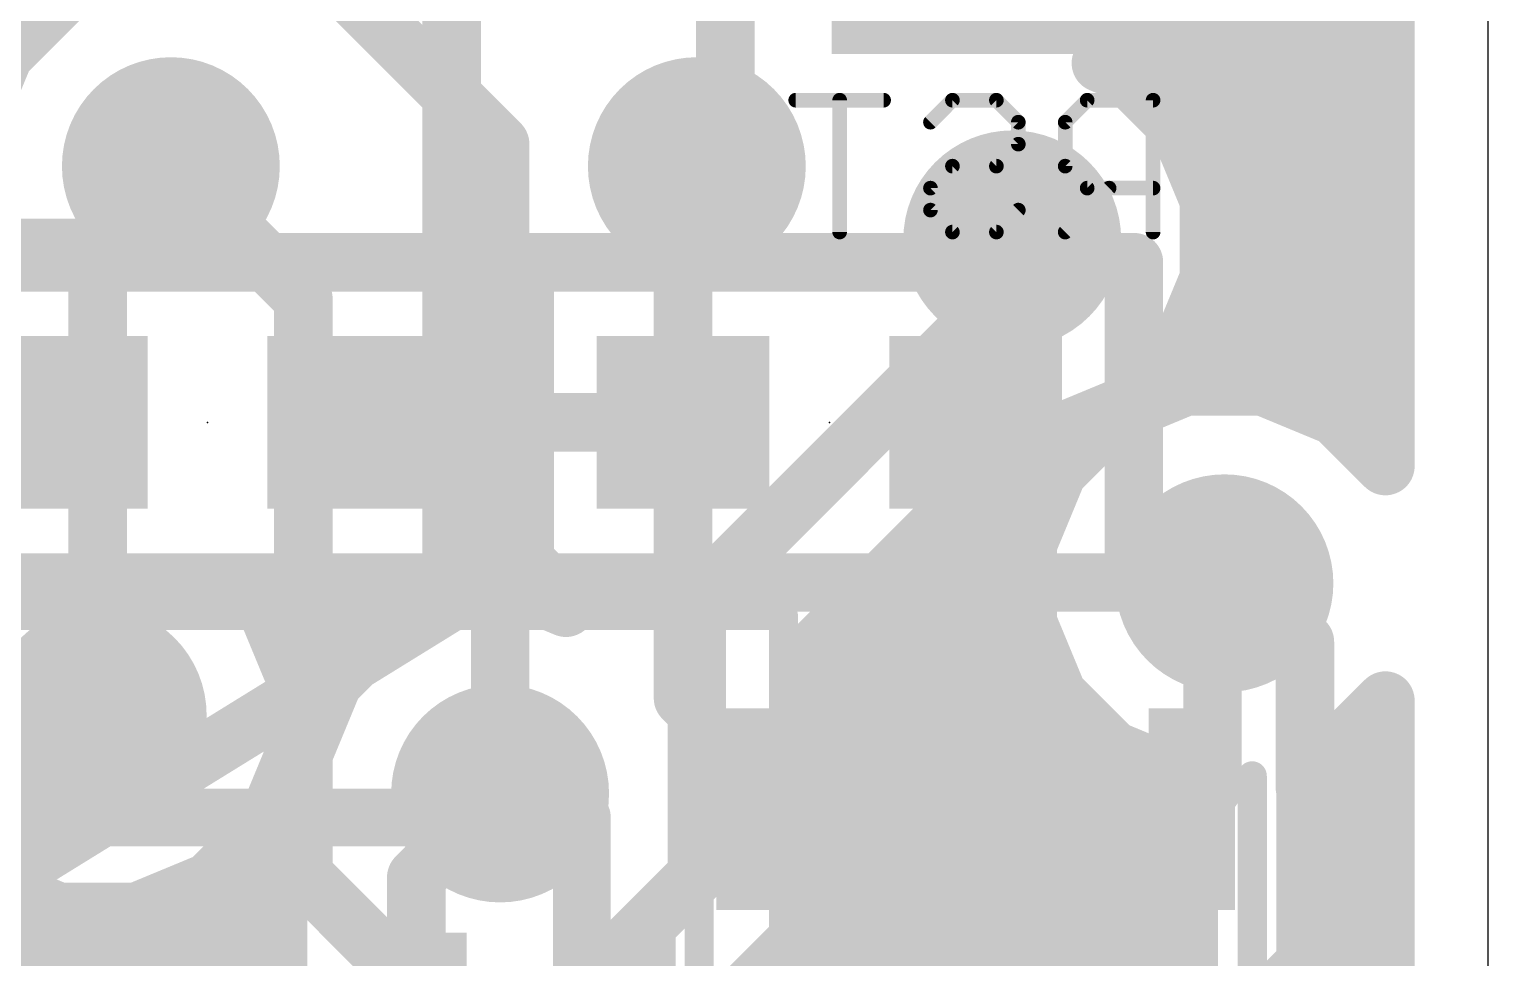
# Model space of a CAD drawing. Extents: x 2.9 to 30.2, y 6.6 to 27.7.
# Drawn here: x 25.16 to 30.23, y 10.21 to 13.43 of the extents above; entities that cross this region are included whole.
import ezdxf

# ---------------------------------------------------------------- set-up
doc = ezdxf.new("R2010")
doc.units = 0
for name, color, linetype in [('1', 22, 'CONTINUOUS'), ('16', 175, 'CONTINUOUS'), ('18', 82, 'CONTINUOUS'), ('20', 7, 'CONTINUOUS'), ('21', 2, 'CONTINUOUS'), ('22', 6, 'CONTINUOUS'), ('23', 7, 'CONTINUOUS'), ('39', 22, 'CONTINUOUS')]:
    doc.layers.add(name, color=color, linetype=linetype)

# ---------------------------------------------------------------- blocks, each defined once
blk = doc.blocks.new('RECT')
blk.add_solid([(-0.5, -0.5), (0.5, -0.5), (-0.5, 0.5), (0.5, 0.5)])
blk = doc.blocks.new('ROUNDV')
at = {"const_width": 0.5}
blk.add_lwpolyline([(0, -0.25, 1), (0, 0.25, 1), (0, -0.25)], format="xyb", dxfattribs=at)

msp = doc.modelspace()

# ---------------------------------------------------------------- linework, layer by layer
at = {"layer": '1', "const_width": 0.2032}
for points in [[(29.8704, 18.0674), (29.8704, 11.9135)], [(29.027, 13.4561), (29.131, 13.7071)], [(28.8827, 13.3118), (29.027, 13.4561)], [(28.9821, 13.4112), (29.8704, 13.4112)], [(28.9619, 13.279), (28.8827, 13.3118)], [(29.154, 13.0869), (28.9619, 13.279)], [(29.0329, 13.208), (29.8704, 13.208)], [(29.258, 12.8359), (29.154, 13.0869)], [(29.188, 13.0048), (29.8704, 13.0048)], [(25.654, 12.954), (25.3698, 12.6698)], [(27.48, 12.954), (27.432, 12.906)], [(27.432, 12.065), (27.432, 12.906)], [(29.258, 12.5641), (29.258, 12.8359)], [(29.258, 12.8016), (29.8704, 12.8016)], [(24.8468, 12.6698), (25.3698, 12.6698)], [(28.448, 12.573), (28.575, 12.7)], [(28.448, 12.065), (28.448, 12.573)], [(29.154, 12.3131), (29.258, 12.5641)], [(29.258, 12.5984), (29.8704, 12.5984)], [(29.188, 12.3952), (29.8704, 12.3952)], [(29.0528, 12.2119), (29.154, 12.3131)], [(29.0528, 12.1384), (29.0528, 12.2119)], [(29.0528, 12.192), (29.8704, 12.192)], [(29.1757, 12.1894), (29.0528, 12.1384)], [(29.4474, 12.1894), (29.1757, 12.1894)], [(29.6985, 12.0854), (29.4474, 12.1894)], [(24.8167, 12.065), (25.273, 12.065)], [(27.432, 12.065), (26.289, 12.065)], [(27.432, 11.1081), (27.432, 12.065)], [(28.448, 11.404), (28.448, 12.065)], [(29.8704, 11.9135), (29.6985, 12.0854)], [(29.7951, 11.9888), (29.8704, 11.9888)], [(26.7153, 11.4602), (26.8605, 11.6055)], [(26.8605, 11.6055), (27.0057, 11.4602)], [(26.8374, 11.5824), (26.8835, 11.5824)], [(29.27, 11.4648), (29.3116, 11.5064)], [(25.979, 11.4359), (25.9547, 11.4602)], [(25.9547, 11.4602), (26.7153, 11.4602)], [(26.6611, 11.4602), (26.4101, 11.3562)], [(26.9329, 11.4602), (26.6611, 11.4602)], [(27.0256, 11.4218), (26.9329, 11.4602)], [(27.0057, 11.4602), (27.0256, 11.4602)], [(27.0256, 11.4602), (27.0256, 11.4218)], [(29.27, 10.795), (29.27, 11.4648)], [(26.083, 11.1849), (25.979, 11.4359)], [(28.6528, 11.1993), (28.448, 11.404)], [(26.0025, 11.3792), (26.4656, 11.3792)], [(26.4101, 11.3562), (26.218, 11.1641)], [(28.6528, 10.7682), (28.6528, 11.1993)], [(26.083, 10.9131), (26.083, 11.1849)], [(26.083, 11.176), (26.2299, 11.176)], [(26.218, 11.1641), (26.114, 10.9131)], [(27.48, 11.0601), (27.432, 11.1081)], [(29.6985, 10.9274), (29.8704, 11.0993)], [(29.8704, 11.0993), (29.8704, 8.128)], [(25.056, 10.705), (25.4, 11.049)], [(27.48, 10.941), (27.48, 11.0601)], [(26.083, 10.9728), (26.1387, 10.9728)], [(27.48, 10.941), (27.698, 10.723)], [(29.7439, 10.9728), (29.8704, 10.9728)], [(25.979, 10.6621), (26.083, 10.9131)], [(26.114, 10.9131), (26.114, 10.6689)], [(29.198, 10.723), (29.198, 10.91)], [(29.6764, 10.9182), (29.6985, 10.9274)], [(29.6764, 10.6267), (29.6764, 10.9182)], [(29.198, 10.723), (29.27, 10.795)], [(26.0235, 10.7696), (26.114, 10.7696)], [(26.506, 10.4862), (26.797, 10.7772)], [(28.698, 10.723), (28.6528, 10.7682)], [(29.6764, 10.7696), (29.8704, 10.7696)], [(27.698, 10.723), (27.48, 10.505)], [(25.7869, 10.47), (25.979, 10.6621)], [(26.114, 10.6689), (26.0996, 10.6545)], [(26.0996, 10.6545), (26.0996, 10.4937)], [(29.6528, 10.6031), (29.6764, 10.6267)], [(29.6528, 10.2467), (29.6528, 10.6031)], [(25.8833, 10.5664), (26.0996, 10.5664)], [(29.6528, 10.5664), (29.8704, 10.5664)], [(26.0996, 10.4937), (26.0262, 10.4203)], [(26.506, 10.119), (26.506, 10.4862)], [(27.48, 10.4943), (27.305, 10.3193)], [(27.48, 10.505), (27.48, 10.4943)], [(25.5359, 10.366), (25.7869, 10.47)], [(26.0262, 10.4203), (26.0262, 9.8177)], [(25.5358, 9.8177), (25.5358, 10.366)], [(25.5358, 10.366), (25.5359, 10.366)], [(25.5358, 10.3632), (26.0262, 10.3632)], [(29.6528, 10.3632), (29.8704, 10.3632)], [(27.305, 10.3193), (27.305, 9.779)], [(29.4743, 10.0682), (29.6528, 10.2467)], [(25.5358, 10.16), (26.0262, 10.16)], [(29.5661, 10.16), (29.8704, 10.16)]]:
    msp.add_lwpolyline(points, dxfattribs=at)
at = {"layer": '1', "const_width": 0.1016}
for points in [[(28.9801, 13.4755, 1), (29.0739, 13.4367)], [(29.0629, 13.4202, 1), (28.9911, 13.492)], [(28.9821, 13.462, 1), (28.9821, 13.3604)], [(29.8704, 13.3604, 1), (29.8704, 13.462)], [(28.8468, 13.3477, 1), (28.9186, 13.2759)], [(28.9022, 13.3587, 1), (28.8633, 13.2649)], [(28.9978, 13.3149, 1), (28.926, 13.2431)], [(28.9424, 13.2321, 1), (28.9813, 13.3259)], [(29.0329, 13.2588, 1), (29.0329, 13.1572)], [(29.8704, 13.1572, 1), (29.8704, 13.2588)], [(29.2009, 13.1063, 1), (29.1071, 13.0674)], [(29.1181, 13.051, 1), (29.1899, 13.1228)], [(29.188, 13.0556, 1), (29.188, 12.954)], [(29.8704, 12.954, 1), (29.8704, 13.0556)], [(25.6899, 12.9181, 1), (25.6181, 12.9899)], [(27.5159, 12.9181, 1), (27.4441, 12.9899)], [(27.4828, 12.906, 1), (27.3812, 12.906)], [(27.3961, 12.9419, 1), (27.4679, 12.8701)], [(29.3088, 12.8359, 1), (29.2072, 12.8359)], [(29.258, 12.8524, 1), (29.258, 12.7508)], [(29.2111, 12.8164, 1), (29.3049, 12.8553)], [(29.8704, 12.7508, 1), (29.8704, 12.8524)], [(25.3698, 12.619, 1), (25.3698, 12.7206)], [(28.6109, 12.6641, 1), (28.5391, 12.7359)], [(25.3339, 12.7057, 1), (25.4057, 12.6339)], [(28.4988, 12.573, 1), (28.3972, 12.573)], [(29.258, 12.6492, 1), (29.258, 12.5476)], [(29.3049, 12.5447, 1), (29.2111, 12.5836)], [(29.8704, 12.5476, 1), (29.8704, 12.6492)], [(28.4121, 12.6089, 1), (28.4839, 12.5371)], [(29.2072, 12.5641, 1), (29.3088, 12.5641)], [(29.188, 12.446, 1), (29.188, 12.3444)], [(29.8704, 12.3444, 1), (29.8704, 12.446)], [(29.1899, 12.2772, 1), (29.1181, 12.349)], [(29.1071, 12.3325, 1), (29.2009, 12.2937)], [(29.1036, 12.2119, 1), (29.002, 12.2119)], [(29.0169, 12.2478, 1), (29.0887, 12.176)], [(29.0528, 12.2428, 1), (29.0528, 12.1412)], [(29.1757, 12.2402, 1), (29.1757, 12.1386)], [(29.1952, 12.1424, 1), (29.1563, 12.2363)], [(29.4669, 12.2363, 1), (29.428, 12.1424)], [(29.4474, 12.1386, 1), (29.4474, 12.2402)], [(29.8704, 12.1412, 1), (29.8704, 12.2428)], [(29.0334, 12.1854, 1), (29.0722, 12.0915)], [(25.273, 12.0142, 1), (25.273, 12.1158)], [(26.289, 12.1158, 1), (26.289, 12.0142)], [(27.4828, 12.065, 1), (27.3812, 12.065)], [(27.432, 12.0142, 1), (27.432, 12.1158)], [(28.4988, 12.065, 1), (28.3972, 12.065)], [(29.002, 12.1384, 1), (29.1036, 12.1384)], [(29.7344, 12.1213, 1), (29.6626, 12.0495)], [(29.679, 12.0385, 1), (29.7179, 12.1323)], [(27.3812, 12.065, 1), (27.4828, 12.065)], [(28.3972, 12.065, 1), (28.4988, 12.065)], [(29.7951, 12.0396, 1), (29.7951, 11.938)], [(29.8704, 11.938, 1), (29.8704, 12.0396)], [(29.8196, 11.9135, 1), (29.9212, 11.9135)], [(29.8345, 11.8775, 1), (29.9063, 11.9494)], [(26.8964, 11.6414, 1), (26.8246, 11.5695)], [(26.8964, 11.5695, 1), (26.8246, 11.6414)], [(26.8374, 11.6332, 1), (26.8374, 11.5316)], [(26.8835, 11.5316, 1), (26.8835, 11.6332)], [(29.3475, 11.4704, 1), (29.2757, 11.5423)], [(25.9906, 11.4961, 1), (25.9188, 11.4243)], [(25.9547, 11.511, 1), (25.9547, 11.4094)], [(26.6611, 11.511, 1), (26.6611, 11.4094)], [(26.6806, 11.4133, 1), (26.6417, 11.5071)], [(26.6793, 11.4961, 1), (26.7512, 11.4243)], [(26.7153, 11.4094, 1), (26.7153, 11.511)], [(26.9523, 11.5071, 1), (26.9134, 11.4133)], [(26.9329, 11.4094, 1), (26.9329, 11.511)], [(27.0057, 11.511, 1), (27.0057, 11.4094)], [(26.9698, 11.4243, 1), (27.0417, 11.4961)], [(27.0764, 11.4602, 1), (26.9748, 11.4602)], [(27.0256, 11.4094, 1), (27.0256, 11.511)], [(29.3208, 11.4648, 1), (29.2192, 11.4648)], [(29.2341, 11.5007, 1), (29.3059, 11.4289)], [(26.0259, 11.4553, 1), (25.9321, 11.4164)], [(25.9431, 11.4, 1), (26.0149, 11.4718)], [(27.0062, 11.3748, 1), (27.045, 11.4687)], [(28.4839, 11.44, 1), (28.4121, 11.3681)], [(26.0025, 11.43, 1), (26.0025, 11.3284)], [(26.3907, 11.4031, 1), (26.4295, 11.3093)], [(26.446, 11.3203, 1), (26.3742, 11.3921)], [(26.4656, 11.3284, 1), (26.4656, 11.43)], [(26.9748, 11.4218, 1), (27.0764, 11.4218)], [(28.3972, 11.404, 1), (28.4988, 11.404)], [(28.7036, 11.1993, 1), (28.602, 11.1993)], [(26.1338, 11.1849, 1), (26.0322, 11.1849)], [(26.083, 11.2268, 1), (26.083, 11.1252)], [(26.0361, 11.1654, 1), (26.1299, 11.2043)], [(26.1821, 11.2, 1), (26.2539, 11.1282)], [(26.2649, 11.1446, 1), (26.171, 11.1835)], [(26.2299, 11.1252, 1), (26.2299, 11.2268)], [(28.6169, 11.1633, 1), (28.6887, 11.2352)], [(27.4679, 11.144, 1), (27.3961, 11.0722)], [(29.9212, 11.0993, 1), (29.8196, 11.0993)], [(29.9063, 11.0634, 1), (29.8345, 11.1352)], [(25.4359, 11.0131, 1), (25.3641, 11.0849)], [(27.3812, 11.1081, 1), (27.4828, 11.1081)], [(27.5308, 11.0601, 1), (27.4292, 11.0601)], [(27.4441, 11.0242, 1), (27.5159, 11.096)], [(26.083, 11.0236, 1), (26.083, 10.922)], [(26.1387, 10.922, 1), (26.1387, 11.0236)], [(27.5159, 10.9769, 1), (27.4441, 10.9051)], [(29.7439, 11.0236, 1), (29.7439, 10.922)], [(29.8704, 10.922, 1), (29.8704, 11.0236)], [(26.1299, 10.8937, 1), (26.0361, 10.9326)], [(26.1648, 10.9131, 1), (26.0632, 10.9131)], [(27.4292, 10.941, 1), (27.5308, 10.941)], [(29.2488, 10.91, 1), (29.1472, 10.91)], [(29.7272, 10.9182, 1), (29.6256, 10.9182)], [(29.657, 10.9651, 1), (29.6958, 10.8713)], [(29.6626, 10.9633, 1), (29.7344, 10.8914)], [(29.7179, 10.8804, 1), (29.679, 10.9743)], [(26.0322, 10.9131, 1), (26.1338, 10.9131)], [(26.0671, 10.9325, 1), (26.1609, 10.8936)], [(29.3059, 10.7591, 1), (29.2341, 10.8309)], [(26.0235, 10.8204, 1), (26.0235, 10.7188)], [(26.114, 10.7188, 1), (26.114, 10.8204)], [(26.8329, 10.7413, 1), (26.7611, 10.8131)], [(28.6887, 10.8041, 1), (28.6169, 10.7323)], [(29.2192, 10.795, 1), (29.3208, 10.795)], [(29.6764, 10.8204, 1), (29.6764, 10.7188)], [(29.8704, 10.7188, 1), (29.8704, 10.8204)], [(27.7339, 10.6871, 1), (27.6621, 10.7589)], [(27.6621, 10.6871, 1), (27.7339, 10.7589)], [(28.602, 10.7682, 1), (28.7036, 10.7682)], [(28.6621, 10.6871, 1), (28.7339, 10.7589)], [(29.1621, 10.7589, 1), (29.2339, 10.6871)], [(26.0149, 10.6262, 1), (25.9431, 10.698)], [(26.1504, 10.6545, 1), (26.0488, 10.6545)], [(26.0637, 10.6905, 1), (26.1355, 10.6186)], [(26.1499, 10.633, 1), (26.0781, 10.7049)], [(29.1472, 10.723, 1), (29.2488, 10.723)], [(25.9321, 10.6815, 1), (26.0259, 10.6427)], [(26.0632, 10.6689, 1), (26.1648, 10.6689)], [(29.7036, 10.6031, 1), (29.602, 10.6031)], [(29.6169, 10.639, 1), (29.6887, 10.5671)], [(29.7123, 10.5907, 1), (29.6405, 10.6626)], [(25.8833, 10.6172, 1), (25.8833, 10.5156)], [(26.0996, 10.5156, 1), (26.0996, 10.6172)], [(29.6528, 10.6172, 1), (29.6528, 10.5156)], [(29.6256, 10.6267, 1), (29.7272, 10.6267)], [(29.8704, 10.5156, 1), (29.8704, 10.6172)], [(26.1355, 10.4577, 1), (26.0637, 10.5296)], [(26.5568, 10.4862, 1), (26.4552, 10.4862)], [(27.5308, 10.505, 1), (27.4292, 10.505)], [(27.4441, 10.5409, 1), (27.5159, 10.4691)], [(27.5159, 10.4584, 1), (27.4441, 10.5302)], [(25.751, 10.5059, 1), (25.8228, 10.4341)], [(25.8063, 10.423, 1), (25.7674, 10.5169)], [(26.0488, 10.4937, 1), (26.1504, 10.4937)], [(26.4701, 10.5221, 1), (26.5419, 10.4503)], [(27.4292, 10.4943, 1), (27.5308, 10.4943)], [(26.077, 10.4203, 1), (25.9754, 10.4203)], [(25.9903, 10.4562, 1), (26.0621, 10.3843)], [(25.5866, 10.366, 1), (25.485, 10.366)], [(25.5358, 10.4168, 1), (25.5358, 10.3152)], [(25.5358, 10.414, 1), (25.5358, 10.3124)], [(25.5164, 10.4129, 1), (25.5553, 10.3191)], [(25.5359, 10.3152, 1), (25.5359, 10.4168)], [(26.0262, 10.3124, 1), (26.0262, 10.414)], [(29.6528, 10.414, 1), (29.6528, 10.3124)], [(29.8704, 10.3124, 1), (29.8704, 10.414)], [(27.3558, 10.3193, 1), (27.2542, 10.3193)], [(27.2691, 10.3552, 1), (27.3409, 10.2834)], [(29.6887, 10.2108, 1), (29.6169, 10.2827)], [(29.602, 10.2467, 1), (29.7036, 10.2467)], [(25.5358, 10.2108, 1), (25.5358, 10.1092)], [(26.0262, 10.1092, 1), (26.0262, 10.2108)], [(29.5661, 10.2108, 1), (29.5661, 10.1092)], [(29.8704, 10.1092, 1), (29.8704, 10.2108)]]:
    msp.add_lwpolyline(points, format="xyb", dxfattribs=at)
at = {"layer": '16', "const_width": 0.2032}
for points in [[(29.8704, 19.558), (29.8704, 11.9135)], [(27.579, 15.6192), (27.579, 13.053)], [(26.797, 13.0309), (24.9209, 14.907)], [(29.2528, 13.2167), (29.2528, 14.4693)], [(25.2671, 13.533), (25.075, 13.3409)], [(18.5448, 13.4112), (25.1453, 13.4112)], [(29.2528, 13.4112), (29.8704, 13.4112)], [(25.075, 13.3409), (24.971, 13.0899)], [(29.1385, 13.1024), (29.2528, 13.2167)], [(29.244, 13.208), (29.8704, 13.208)], [(29.154, 13.0869), (29.1385, 13.1024)], [(29.258, 12.8359), (29.154, 13.0869)], [(26.797, 10.7772), (26.797, 13.0309)], [(27.579, 13.053), (27.48, 12.954)], [(29.188, 13.0048), (29.8704, 13.0048)], [(25.4, 12.7), (25.654, 12.954)], [(25.654, 12.954), (26.114, 12.494)], [(29.258, 12.5641), (29.258, 12.8359)], [(29.258, 12.8016), (29.8704, 12.8016)], [(25.4, 11.049), (25.4, 12.7)], [(28.575, 12.7), (28.575, 12.5407)], [(29.154, 12.3131), (29.258, 12.5641)], [(29.258, 12.5984), (29.8704, 12.5984)], [(28.575, 12.5407), (27.48, 11.4457)], [(26.114, 12.494), (26.114, 10.4943)], [(29.188, 12.3952), (29.8704, 12.3952)], [(28.9619, 12.121), (29.154, 12.3131)], [(29.1757, 12.1894), (28.9247, 12.0854)], [(29.0329, 12.192), (29.8704, 12.192)], [(29.4474, 12.1894), (29.1757, 12.1894)], [(29.6985, 12.0854), (29.4474, 12.1894)], [(28.7109, 12.017), (28.9619, 12.121)], [(28.9247, 12.0854), (28.7326, 11.8933)], [(29.8704, 11.9135), (29.6985, 12.0854)], [(27.8864, 11.2774), (28.626, 12.017)], [(28.626, 12.017), (28.7109, 12.017)], [(28.5978, 11.9888), (28.8281, 11.9888)], [(29.7951, 11.9888), (29.8704, 11.9888)], [(28.7326, 11.8933), (28.6286, 11.6422)], [(28.3946, 11.7856), (28.688, 11.7856)], [(28.6286, 11.6422), (28.6286, 11.3705)], [(28.1914, 11.5824), (28.6286, 11.5824)], [(29.3116, 11.5064), (29.3876, 11.5064)], [(29.3876, 11.5064), (29.591, 11.303)], [(27.48, 10.4943), (27.48, 11.4457)], [(27.9882, 11.3792), (28.6286, 11.3792)], [(28.6286, 11.3705), (28.7326, 11.1195)], [(29.591, 11.303), (29.591, 10.7978)], [(27.8864, 10.326), (27.8864, 11.2774)], [(27.8864, 11.176), (28.7092, 11.176)], [(28.7326, 11.1195), (28.9247, 10.9274)], [(27.8864, 10.9728), (28.8793, 10.9728)], [(28.9247, 10.9274), (29.1757, 10.8234)], [(29.1757, 10.8234), (29.1846, 10.8234)], [(29.1846, 10.8234), (29.1846, 10.6295)], [(29.591, 10.7978), (29.5938, 10.795)], [(29.5938, 10.795), (29.5938, 8.7658)], [(27.8864, 10.7696), (29.1846, 10.7696)], [(29.1846, 10.6295), (29.1874, 10.6267)], [(29.1874, 10.6267), (29.1874, 8.9341)], [(27.8864, 10.5664), (29.1874, 10.5664)], [(26.114, 10.4943), (26.5141, 10.0942)], [(27.0799, 10.0942), (27.48, 10.4943)], [(25.0131, 10.47), (25.2641, 10.366)], [(25.5359, 10.366), (25.7076, 10.4371)], [(25.7076, 10.4371), (25.7076, 10.326)], [(24.8583, 10.3632), (25.7076, 10.3632)], [(25.2641, 10.366), (25.5359, 10.366)], [(27.8864, 10.3632), (29.1874, 10.3632)], [(25.7076, 10.326), (25.9457, 10.0879)], [(27.6483, 10.0879), (27.8864, 10.326)], [(24.7773, 10.16), (25.8736, 10.16)], [(27.7204, 10.16), (29.1874, 10.16)]]:
    msp.add_lwpolyline(points, dxfattribs=at)
at = {"layer": '16', "const_width": 0.1016}
for points in [[(25.1453, 13.3604, 1), (25.1453, 13.462)], [(29.2528, 13.462, 1), (29.2528, 13.3604)], [(29.8704, 13.3604, 1), (29.8704, 13.462)], [(25.1219, 13.3214, 1), (25.028, 13.3603)], [(29.2887, 13.1808, 1), (29.2169, 13.2527)], [(29.244, 13.2588, 1), (29.244, 13.1572)], [(29.202, 13.2167, 1), (29.3036, 13.2167)], [(29.8704, 13.1572, 1), (29.8704, 13.2588)], [(29.1744, 13.1383, 1), (29.1026, 13.0665)], [(29.1026, 13.1383, 1), (29.1744, 13.0665)], [(29.2009, 13.1063, 1), (29.1071, 13.0674)], [(29.1181, 13.051, 1), (29.1899, 13.1228)], [(26.8478, 13.0309, 1), (26.7462, 13.0309)], [(26.7611, 12.995, 1), (26.8329, 13.0668)], [(27.6149, 13.0171, 1), (27.5431, 13.0889)], [(27.5282, 13.053, 1), (27.6298, 13.053)], [(29.188, 13.0556, 1), (29.188, 12.954)], [(29.8704, 12.954, 1), (29.8704, 13.0556)], [(25.6899, 12.9899, 1), (25.6181, 12.9181)], [(25.6899, 12.9181, 1), (25.6181, 12.9899)], [(27.4441, 12.9899, 1), (27.5159, 12.9181)], [(29.3088, 12.8359, 1), (29.2072, 12.8359)], [(29.258, 12.8524, 1), (29.258, 12.7508)], [(29.2111, 12.8164, 1), (29.3049, 12.8553)], [(29.8704, 12.7508, 1), (29.8704, 12.8524)], [(25.4508, 12.7, 1), (25.3492, 12.7)], [(25.3641, 12.7359, 1), (25.4359, 12.6641)], [(28.6258, 12.7, 1), (28.5242, 12.7)], [(29.258, 12.6492, 1), (29.258, 12.5476)], [(29.3049, 12.5447, 1), (29.2111, 12.5836)], [(29.8704, 12.5476, 1), (29.8704, 12.6492)], [(28.6109, 12.5048, 1), (28.5391, 12.5766)], [(29.2072, 12.5641, 1), (29.3088, 12.5641)], [(26.1648, 12.494, 1), (26.0632, 12.494)], [(26.0781, 12.4581, 1), (26.1499, 12.5299)], [(28.5242, 12.5407, 1), (28.6258, 12.5407)], [(29.188, 12.446, 1), (29.188, 12.3444)], [(29.8704, 12.3444, 1), (29.8704, 12.446)], [(29.1899, 12.2772, 1), (29.1181, 12.349)], [(29.1071, 12.3325, 1), (29.2009, 12.2937)], [(29.0329, 12.2428, 1), (29.0329, 12.1412)], [(29.1757, 12.2402, 1), (29.1757, 12.1386)], [(29.1952, 12.1424, 1), (29.1563, 12.2363)], [(29.4669, 12.2363, 1), (29.428, 12.1424)], [(29.4474, 12.1386, 1), (29.4474, 12.2402)], [(29.8704, 12.1412, 1), (29.8704, 12.2428)], [(28.926, 12.1569, 1), (28.9978, 12.0851)], [(28.9813, 12.074, 1), (28.9424, 12.1679)], [(28.9053, 12.1323, 1), (28.9441, 12.0385)], [(28.9606, 12.0495, 1), (28.8888, 12.1213)], [(29.7344, 12.1213, 1), (29.6626, 12.0495)], [(29.679, 12.0385, 1), (29.7179, 12.1323)], [(28.626, 12.0678, 1), (28.626, 11.9662)], [(28.6619, 11.9811, 1), (28.5901, 12.0529)], [(28.6914, 12.0639, 1), (28.7303, 11.9701)], [(28.7109, 11.9662, 1), (28.7109, 12.0678)], [(28.5978, 12.0396, 1), (28.5978, 11.938)], [(28.8281, 11.938, 1), (28.8281, 12.0396)], [(29.7951, 12.0396, 1), (29.7951, 11.938)], [(29.8704, 11.938, 1), (29.8704, 12.0396)], [(28.6967, 11.9292, 1), (28.7685, 11.8573)], [(28.7795, 11.8738, 1), (28.6856, 11.9127)], [(29.8196, 11.9135, 1), (29.9212, 11.9135)], [(29.8345, 11.8775, 1), (29.9063, 11.9494)], [(28.3946, 11.8364, 1), (28.3946, 11.7348)], [(28.688, 11.7348, 1), (28.688, 11.8364)], [(28.6794, 11.6422, 1), (28.5778, 11.6422)], [(28.5817, 11.6617, 1), (28.6755, 11.6228)], [(28.1914, 11.6332, 1), (28.1914, 11.5316)], [(28.6286, 11.5316, 1), (28.6286, 11.6332)], [(29.3116, 11.5572, 1), (29.3116, 11.4556)], [(29.4236, 11.5423, 1), (29.3517, 11.4704)], [(29.3876, 11.4556, 1), (29.3876, 11.5572)], [(27.5308, 11.4457, 1), (27.4292, 11.4457)], [(27.4441, 11.4816, 1), (27.5159, 11.4098)], [(27.9882, 11.43, 1), (27.9882, 11.3284)], [(28.6755, 11.3899, 1), (28.5817, 11.3511)], [(28.6286, 11.3284, 1), (28.6286, 11.43)], [(28.5778, 11.3705, 1), (28.6794, 11.3705)], [(29.6418, 11.303, 1), (29.5402, 11.303)], [(27.9372, 11.2774, 1), (27.8356, 11.2774)], [(27.8505, 11.3133, 1), (27.9223, 11.2415)], [(29.5551, 11.2671, 1), (29.6269, 11.3389)], [(27.8864, 11.2268, 1), (27.8864, 11.1252)], [(28.7092, 11.1252, 1), (28.7092, 11.2268)], [(28.7685, 11.1554, 1), (28.6967, 11.0836)], [(28.6856, 11.1, 1), (28.7795, 11.1389)], [(25.3492, 11.049, 1), (25.4508, 11.049)], [(27.8864, 11.0236, 1), (27.8864, 10.922)], [(28.8793, 10.922, 1), (28.8793, 11.0236)], [(28.9441, 10.9743, 1), (28.9053, 10.8804)], [(28.8888, 10.8914, 1), (28.9606, 10.9633)], [(29.1757, 10.8742, 1), (29.1757, 10.7726)], [(29.2354, 10.8234, 1), (29.1338, 10.8234)], [(29.1563, 10.7764, 1), (29.1952, 10.8703)], [(29.1846, 10.7726, 1), (29.1846, 10.8742)], [(29.6269, 10.8337, 1), (29.5551, 10.7619)], [(29.6446, 10.795, 1), (29.543, 10.795)], [(27.8864, 10.8204, 1), (27.8864, 10.7188)], [(29.1846, 10.7188, 1), (29.1846, 10.8204)], [(29.5402, 10.7978, 1), (29.6418, 10.7978)], [(29.5579, 10.7591, 1), (29.6297, 10.8309)], [(26.7462, 10.7772, 1), (26.8478, 10.7772)], [(29.2205, 10.6654, 1), (29.1487, 10.5935)], [(29.2382, 10.6267, 1), (29.1366, 10.6267)], [(29.1515, 10.5907, 1), (29.2233, 10.6626)], [(27.8864, 10.6172, 1), (27.8864, 10.5156)], [(29.1338, 10.6295, 1), (29.2354, 10.6295)], [(29.1874, 10.5156, 1), (29.1874, 10.6172)], [(26.1499, 10.5302, 1), (26.0781, 10.4584)], [(27.5159, 10.4584, 1), (27.4441, 10.5302)], [(25.7584, 10.4371, 1), (25.6568, 10.4371)], [(25.727, 10.3902, 1), (25.6882, 10.4841)], [(26.0632, 10.4943, 1), (26.1648, 10.4943)], [(27.4292, 10.4943, 1), (27.5308, 10.4943)], [(25.2641, 10.4168, 1), (25.2641, 10.3152)], [(25.2447, 10.3191, 1), (25.2836, 10.4129)], [(25.5164, 10.4129, 1), (25.5553, 10.3191)], [(25.5359, 10.3152, 1), (25.5359, 10.4168)], [(25.7076, 10.3124, 1), (25.7076, 10.414)], [(27.8864, 10.414, 1), (27.8864, 10.3124)], [(29.1874, 10.3124, 1), (29.1874, 10.414)], [(25.7435, 10.3619, 1), (25.6717, 10.29)], [(27.9223, 10.29, 1), (27.8505, 10.3619)], [(25.6568, 10.326, 1), (25.7584, 10.326)], [(27.8356, 10.326, 1), (27.9372, 10.326)], [(25.8736, 10.1092, 1), (25.8736, 10.2108)], [(27.7204, 10.2108, 1), (27.7204, 10.1092)], [(29.1874, 10.1092, 1), (29.1874, 10.2108)]]:
    msp.add_lwpolyline(points, format="xyb", dxfattribs=at)
at = {"layer": '20'}
msp.add_line((30.226, 26.162), (30.226, 8.128), dxfattribs=at)
at = {"layer": '21'}
for points, const_width in [([(24.7237, 12.6207), (26.8383, 12.6207)], 0.2032), ([(26.8383, 12.6207), (26.8383, 11.5094)], 0.2032), ([(26.8827, 12.6206), (28.9973, 12.6207)], 0.2032), ([(26.8827, 11.5093), (26.8827, 12.6206)], 0.2032), ([(28.9973, 12.6207), (28.9973, 11.5093)], 0.2032), ([(26.8383, 11.5094), (24.7237, 11.5093)], 0.2032), ([(28.9973, 11.5093), (26.8827, 11.5093)], 0.2032), ([(27.488, 7.958), (27.488, 10.838)], 0.1016), ([(29.408, 10.838), (29.408, 7.958)], 0.1016), ([(27.081, 10.694), (24.481, 10.694)], 0.2), ([(27.081, 7.594), (27.081, 10.694)], 0.2)]:
    msp.add_lwpolyline(points, dxfattribs=dict(at, const_width=const_width))
for points, const_width in [([(26.8891, 12.6207, 1), (26.7875, 12.6207)], 0.1016), ([(26.9335, 12.6206, 1), (26.8319, 12.6206)], 0.1016), ([(26.8827, 12.6714, 1), (26.8827, 12.5698)], 0.1016), ([(26.8383, 12.5699, 1), (26.8383, 12.6715)], 0.1016), ([(29.0481, 12.6207, 1), (28.9465, 12.6207)], 0.1016), ([(28.9973, 12.5699, 1), (28.9973, 12.6715)], 0.1016), ([(26.8827, 11.5601, 1), (26.8827, 11.4585)], 0.1016), ([(26.8383, 11.4586, 1), (26.8383, 11.5602)], 0.1016), ([(28.9973, 11.4585, 1), (28.9973, 11.5601)], 0.1016), ([(26.7875, 11.5094, 1), (26.8891, 11.5094)], 0.1016), ([(26.8319, 11.5093, 1), (26.9335, 11.5093)], 0.1016), ([(28.9465, 11.5093, 1), (29.0481, 11.5093)], 0.1016), ([(27.5134, 10.838, 1), (27.4626, 10.838)], 0.0508), ([(29.4334, 10.838, 1), (29.3826, 10.838)], 0.0508), ([(27.131, 10.694, 1), (27.031, 10.694)], 0.1), ([(27.081, 10.644, 1), (27.081, 10.744)], 0.1)]:
    msp.add_lwpolyline(points, format="xyb", dxfattribs=dict(at, const_width=const_width))
at = {"layer": '22'}
for points, const_width in [([(26.629, 11.445), (26.629, 14.145)], 0.2032), ([(28.1284, 13.183), (27.8233, 13.183)], 0.0508), ([(27.9758, 12.7254), (27.9758, 13.183)], 0.0508), ([(28.2911, 13.1067), (28.3673, 13.183)], 0.0508), ([(28.3673, 13.183), (28.5199, 13.183)], 0.0508), ([(28.5199, 13.183), (28.5961, 13.1067)], 0.0508), ([(28.8351, 13.183), (28.7588, 13.1067)], 0.0508), ([(29.0639, 13.183), (28.8351, 13.183)], 0.0508), ([(29.0639, 12.7254), (29.0639, 13.183)], 0.0508), ([(28.5961, 13.1067), (28.5961, 13.0305)], 0.0508), ([(28.7588, 13.1067), (28.7588, 12.9542)], 0.0508), ([(28.5961, 13.0305), (28.5199, 12.9542)], 0.0508), ([(28.3673, 12.9542), (28.2911, 12.8779)], 0.0508), ([(28.5199, 12.9542), (28.3673, 12.9542)], 0.0508), ([(28.7588, 12.9542), (28.8351, 12.8779)], 0.0508), ([(28.2911, 12.8779), (28.2911, 12.8017)], 0.0508), ([(28.9114, 12.8779), (28.7588, 12.7254)], 0.0508), ([(28.8351, 12.8779), (29.0639, 12.8779)], 0.0508), ([(28.2911, 12.8017), (28.3673, 12.7254)], 0.0508), ([(28.5199, 12.7254), (28.5961, 12.8017)], 0.0508), ([(28.3673, 12.7254), (28.5199, 12.7254)], 0.0508), ([(19.829, 7.245), (26.629, 11.445)], 0.2032)]:
    msp.add_lwpolyline(points, dxfattribs=dict(at, const_width=const_width))
for points, const_width in [([(27.8233, 13.1957, 1), (27.8233, 13.1703)], 0.0254), ([(27.9885, 13.183, 1), (27.9631, 13.183)], 0.0254), ([(28.1284, 13.1703, 1), (28.1284, 13.1957)], 0.0254), ([(28.3673, 13.1957, 1), (28.3673, 13.1703)], 0.0254), ([(28.3763, 13.174, 1), (28.3583, 13.192)], 0.0254), ([(28.5288, 13.192, 1), (28.5109, 13.174)], 0.0254), ([(28.5199, 13.1703, 1), (28.5199, 13.1957)], 0.0254), ([(28.8351, 13.1957, 1), (28.8351, 13.1703)], 0.0254), ([(28.8441, 13.174, 1), (28.8261, 13.192)], 0.0254), ([(29.0766, 13.183, 1), (29.0512, 13.183)], 0.0254), ([(29.0639, 13.1703, 1), (29.0639, 13.1957)], 0.0254), ([(28.2821, 13.1157, 1), (28.3, 13.0977)], 0.0254), ([(28.6088, 13.1067, 1), (28.5834, 13.1067)], 0.0254), ([(28.5871, 13.0977, 1), (28.6051, 13.1157)], 0.0254), ([(28.7715, 13.1067, 1), (28.7461, 13.1067)], 0.0254), ([(28.7498, 13.1157, 1), (28.7678, 13.0977)], 0.0254), ([(28.5834, 13.0305, 1), (28.6088, 13.0305)], 0.0254), ([(28.6051, 13.0215, 1), (28.5871, 13.0394)], 0.0254), ([(28.3673, 12.9669, 1), (28.3673, 12.9415)], 0.0254), ([(28.3763, 12.9452, 1), (28.3583, 12.9632)], 0.0254), ([(28.5109, 12.9632, 1), (28.5288, 12.9452)], 0.0254), ([(28.5199, 12.9415, 1), (28.5199, 12.9669)], 0.0254), ([(28.7678, 12.9632, 1), (28.7498, 12.9452)], 0.0254), ([(28.7461, 12.9542, 1), (28.7715, 12.9542)], 0.0254), ([(28.3038, 12.8779, 1), (28.2784, 12.8779)], 0.0254), ([(28.2821, 12.8869, 1), (28.3, 12.8689)], 0.0254), ([(28.8351, 12.8906, 1), (28.8351, 12.8652)], 0.0254), ([(28.8261, 12.8689, 1), (28.8441, 12.8869)], 0.0254), ([(28.9203, 12.8689, 1), (28.9024, 12.8869)], 0.0254), ([(29.0639, 12.8652, 1), (29.0639, 12.8906)], 0.0254), ([(28.3, 12.8106, 1), (28.2821, 12.7927)], 0.0254), ([(28.2784, 12.8017, 1), (28.3038, 12.8017)], 0.0254), ([(28.6051, 12.7927, 1), (28.5871, 12.8106)], 0.0254), ([(27.9631, 12.7254, 1), (27.9885, 12.7254)], 0.0254), ([(28.3673, 12.7381, 1), (28.3673, 12.7127)], 0.0254), ([(28.3583, 12.7164, 1), (28.3763, 12.7344)], 0.0254), ([(28.5109, 12.7344, 1), (28.5288, 12.7164)], 0.0254), ([(28.5199, 12.7127, 1), (28.5199, 12.7381)], 0.0254), ([(28.7498, 12.7344, 1), (28.7678, 12.7164)], 0.0254), ([(29.0512, 12.7254, 1), (29.0766, 12.7254)], 0.0254), ([(26.6557, 11.4018, 1), (26.6023, 11.4882)], 0.1016), ([(26.5782, 11.445, 1), (26.6798, 11.445)], 0.1016)]:
    msp.add_lwpolyline(points, format="xyb", dxfattribs=dict(at, const_width=const_width))
at = {"layer": '23'}
for p in [(25.781, 12.065), (27.94, 12.065)]:
    msp.add_point(p, dxfattribs=at)
at = {"layer": '39', "const_width": 0.1}
for points in [[(27.781, 11.394), (23.781, 11.394)], [(27.781, 6.894), (27.781, 11.394)]]:
    msp.add_lwpolyline(points, dxfattribs=at)
at = {"layer": '39', "const_width": 0.05}
for points in [[(27.806, 11.394, 1), (27.756, 11.394)], [(27.781, 11.369, 1), (27.781, 11.419)]]:
    msp.add_lwpolyline(points, format="xyb", dxfattribs=at)

# ---------------------------------------------------------------- block references
at = {"layer": '1', "xscale": 0.6, "yscale": 0.6}
for p in [(25.273, 12.065), (26.289, 12.065)]:
    msp.add_blockref('RECT', p, dxfattribs=at)
at = {"layer": '1'}
for p, xscale, yscale, rotation in [((27.432, 12.065), 0.6, 0.6, 180), ((28.448, 12.065), 0.6, 0.6, 180), ((27.698, 10.723), 0.7, 0.3, 90), ((28.198, 10.723), 0.7, 0.3, 90), ((28.698, 10.723), 0.7, 0.3, 90), ((29.198, 10.723), 0.7, 0.3, 90), ((25.056, 10.119), 0.35, 0.35, 180), ((26.506, 10.119), 0.35, 0.35, 180)]:
    msp.add_blockref('RECT', p, dxfattribs=dict(at, xscale=xscale, yscale=yscale, rotation=rotation))
at = {"layer": '16'}
msp.add_blockref('RECT', (28.448, 13.843), dxfattribs=at)
at = {"layer": '18', "xscale": 0.7564, "yscale": 0.7564}
for p in [(25.654, 12.954), (25.654, 12.954), (27.48, 12.954), (27.48, 12.954), (28.575, 12.7), (28.575, 12.7), (29.3116, 11.5064), (29.3116, 11.5064), (25.4, 11.049), (25.4, 11.049), (26.797, 10.7772), (26.797, 10.7772)]:
    msp.add_blockref('ROUNDV', p, dxfattribs=at)

doc.saveas('drawing.dxf')
